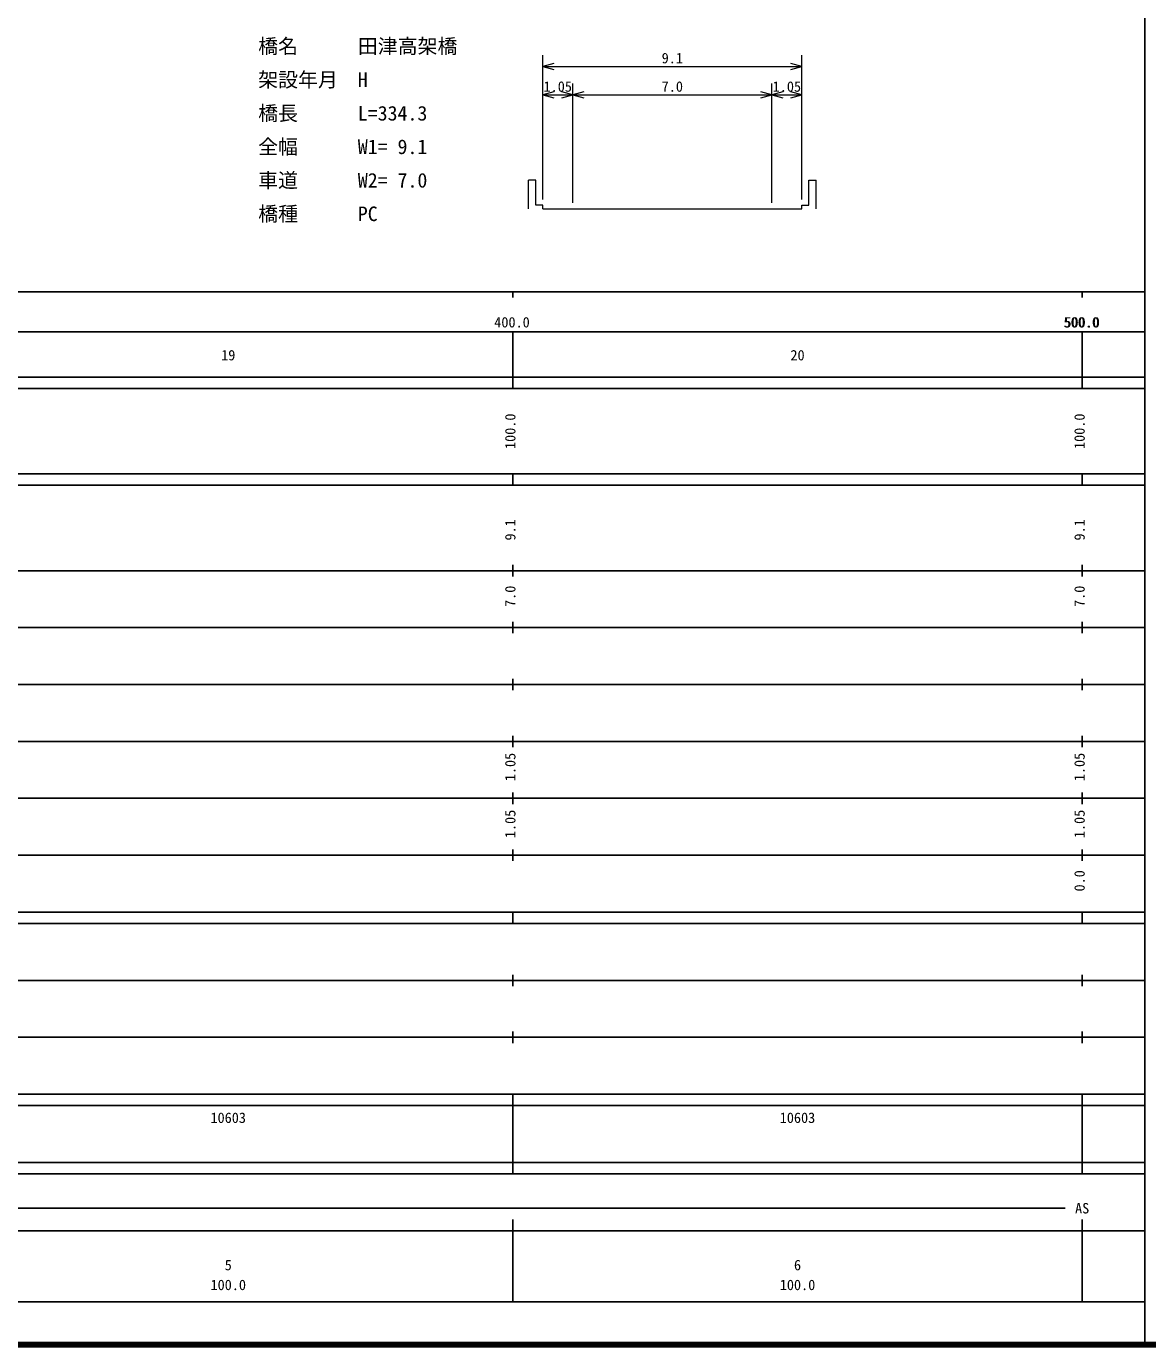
# Model space of a CAD drawing. Units: millimetres on the paper, enlarged 1000 times, with parts at other scales. Extents: x -1553829 to 1976667, y 20000 to 3795123.
# Drawn here: x 382537 to 579500, y 20000 to 251650 of the extents above; entities that cross this region are included whole.
import ezdxf
from ezdxf.enums import TextEntityAlignment as Align

# ---------------------------------------------------------------- set-up
doc = ezdxf.new("R2010")
doc.units = ezdxf.units.MM
doc.header["$LTSCALE"] = 1000
for name, color, linetype, lineweight in [('M-STR-HTXT', 7, 'Continuous', 13), ('M-TTL', 2, 'Continuous', 140), ('M-TTL-BAND', 7, 'Continuous', 25)]:
    doc.layers.add(name, color=color, linetype=linetype, lineweight=lineweight)
doc.styles.add('ＭＳ ゴシック', font='')
doc.styles.get('ＭＳ ゴシック').set_extended_font_data('MS Gothic')

msp = doc.modelspace()

# ---------------------------------------------------------------- linework, layer by layer
at = {"layer": 'M-STR-HTXT'}
for p, q in [((473255, 221213), (473255, 246613)), ((518755, 221213), (518755, 246613)), ((475187, 245130), (473255, 244613)), ((473255, 244613), (518755, 244613)), ((473255, 244613), (475187, 244095)), ((518755, 244613), (516823, 245130)), ((516823, 244095), (518755, 244613)), ((478505, 220613), (478505, 241613)), ((513505, 220613), (513505, 241613)), ((475187, 240130), (473255, 239613)), ((473255, 239613), (478505, 239613)), ((473255, 239613), (475187, 239095)), ((478505, 239613), (476573, 240130)), ((476573, 239095), (478505, 239613)), ((480437, 240130), (478505, 239613)), ((478505, 239613), (513505, 239613)), ((478505, 239613), (480437, 239095)), ((513505, 239613), (511573, 240130)), ((511573, 239095), (513505, 239613)), ((515437, 240130), (513505, 239613)), ((513505, 239613), (518755, 239613)), ((513505, 239613), (515437, 239095)), ((518755, 239613), (516823, 240130)), ((516823, 239095), (518755, 239613)), ((470755, 219613), (470755, 224613)), ((472005, 224613), (470755, 224613)), ((472005, 220213), (472005, 224613)), ((520005, 220213), (520005, 224613)), ((520005, 224613), (521255, 224613)), ((521255, 219613), (521255, 224613)), ((473255, 220213), (472005, 220213)), ((473255, 219613), (473255, 220213)), ((518755, 219613), (518755, 220213)), ((518755, 220213), (520005, 220213)), ((473255, 219613), (518755, 219613))]:
    msp.add_line(p, q, dxfattribs=at)
at = {"layer": 'M-TTL'}
msp.add_line((40000, 20000), (680000, 20000), dxfattribs=at)
at = {"layer": 'M-TTL-BAND'}
for p, q in [((579000, 20000), (579000, 370000)), ((40000, 205000), (579000, 205000)), ((468000, 205000), (468000, 204000)), ((568000, 205000), (568000, 204000)), ((68000, 198000), (579000, 198000)), ((468000, 188000), (468000, 198000)), ((568000, 188000), (568000, 198000)), ((40000, 190000), (579000, 190000)), ((40000, 188000), (579000, 188000)), ((40000, 173000), (579000, 173000)), ((468000, 171000), (468000, 173000)), ((568000, 171000), (568000, 173000)), ((40000, 171000), (579000, 171000)), ((40000, 156000), (579000, 156000)), ((468000, 155000), (468000, 157000)), ((568000, 155000), (568000, 157000)), ((46000, 146000), (579000, 146000)), ((468000, 145000), (468000, 147000)), ((568000, 145000), (568000, 147000)), ((468000, 135000), (468000, 137000)), ((568000, 135000), (568000, 137000)), ((52000, 136000), (579000, 136000)), ((46000, 126000), (579000, 126000)), ((468000, 125000), (468000, 127000)), ((568000, 125000), (568000, 127000)), ((52000, 116000), (579000, 116000)), ((468000, 115000), (468000, 117000)), ((568000, 115000), (568000, 117000)), ((468000, 105000), (468000, 107000)), ((568000, 105000), (568000, 107000)), ((46000, 106000), (579000, 106000)), ((40000, 96000), (579000, 96000)), ((468000, 94000), (468000, 96000)), ((568000, 94000), (568000, 96000)), ((40000, 94000), (579000, 94000)), ((49000, 84000), (579000, 84000)), ((468000, 83000), (468000, 85000)), ((568000, 83000), (568000, 85000)), ((468000, 73000), (468000, 75000)), ((568000, 73000), (568000, 75000)), ((40000, 74000), (579000, 74000)), ((40000, 64000), (579000, 64000)), ((468000, 62000), (468000, 64000)), ((568000, 62000), (568000, 64000)), ((40000, 62000), (579000, 62000)), ((468000, 52000), (468000, 62000)), ((468000, 52000), (468000, 62000)), ((568000, 52000), (568000, 62000)), ((40000, 52000), (579000, 52000)), ((468000, 50000), (468000, 52000)), ((568000, 50000), (568000, 52000)), ((40000, 50000), (579000, 50000)), ((71000, 44000), (565000, 44000)), ((468000, 27500), (468000, 42000)), ((568000, 27500), (568000, 42000)), ((40000, 40000), (579000, 40000)), ((68000, 27500), (579000, 27500))]:
    msp.add_line(p, q, dxfattribs=at)

# ---------------------------------------------------------------- texts
at = {"layer": 'M-STR-HTXT', "style": 'ＭＳ ゴシック'}
for s, p in [('橋名\u3000\u3000\u3000田津高架橋', (423255, 246113)), ('架設年月\u3000H', (423255, 240222)), ('橋長\u3000\u3000\u3000L=334.3', (423255, 234331)), ('全幅\u3000\u3000\u3000W1= 9.1', (423255, 228439)), ('車道\u3000\u3000\u3000W2= 7.0', (423255, 222548)), ('橋種\u3000\u3000\u3000PC', (423255, 216657))]:
    msp.add_text(s, height=2566, dxfattribs=at).set_placement(p, align=Align.BOTTOM_LEFT)
for s, p in [('9.1', (496005, 244613)), ('1.05', (475880, 239613)), ('7.0', (496005, 239613)), ('1.05', (516130, 239613))]:
    msp.add_text(s, height=1833, dxfattribs=at).set_placement(p, align=Align.BOTTOM_CENTER)
at = {"layer": 'M-TTL-BAND', "style": 'ＭＳ ゴシック'}
for s, p in [('400.0', (467844, 198195)), ('500.0', (567844, 198195)), ('500.0', (568000, 198195)), ('19', (418000, 192405)), ('20', (518000, 192405)), ('AS', (568000, 42500)), ('5', (418000, 32523)), ('6', (518000, 32523)), ('100.0', (418000, 29033)), ('100.0', (518000, 29033))]:
    msp.add_text(s, height=1833, dxfattribs=at).set_placement(p, align=Align.BOTTOM_CENTER)
for s, p in [('100.0', (469000, 180500)), ('100.0', (569000, 180500)), ('9.1', (469000, 163174)), ('9.1', (569000, 163174)), ('7.0', (469000, 151500)), ('7.0', (569000, 151500)), ('1.05', (469000, 121500)), ('1.05', (569000, 121500)), ('1.05', (469000, 111500)), ('1.05', (569000, 111500)), ('0.0', (569000, 101500))]:
    msp.add_text(s, height=1833, rotation=90, dxfattribs=at).set_placement(p, align=Align.BOTTOM_CENTER)
for p in [(414875, 58405), (514875, 58405)]:
    msp.add_text('10603', height=1833, dxfattribs=at).set_placement(p, align=Align.BOTTOM_LEFT)

doc.saveas('drawing.dxf')
